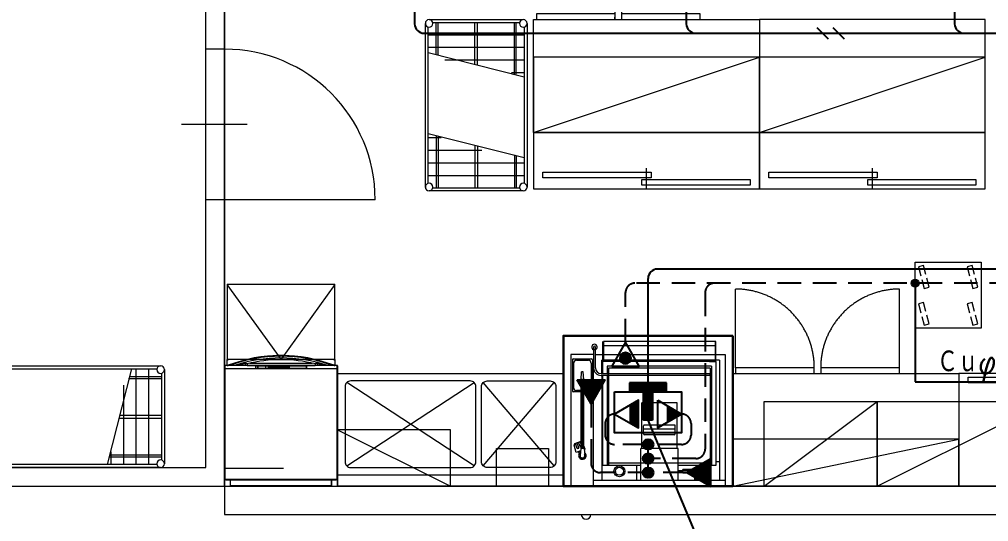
# Model space of a CAD drawing. Header units: millimetres. Extents: x 0 to 21000, y -2252 to 14850.
# Drawn here: x 3064 to 8213, y 8785 to 11455 of the extents above; entities that cross this region are included whole.
import ezdxf

# ---------------------------------------------------------------- set-up
doc = ezdxf.new("R2010")
doc.units = ezdxf.units.MM
doc.header["$LTSCALE"] = 250
for name, pattern in [('CENTER2', [28.575, 19.05, -3.175, 3.175, -3.175]), ('CENTERX2', [101.6, 63.5, -12.7, 12.7, -12.7]), ('DASHED', [0.75, 0.5, -0.25]), ('DASHED1', [2.5, 1.25, -1.25]), ('DASHED2', [9.525, 6.35, -3.175]), ('DASHEDX2', [38.1, 25.4, -12.7])]:
    doc.linetypes.add(name, pattern=pattern)
doc.layers.add('91引出線､表', color=7, linetype='Continuous')
doc.layers.add('92設備記述', color=3, linetype='Continuous')
for name, color, linetype, lineweight in [('food', 5, 'Continuous', 30), ('heimen', 8, 'Continuous', 0), ('secom', 2, 'Continuous', 25)]:
    doc.layers.add(name, color=color, linetype=linetype, lineweight=lineweight)
doc.styles.add('SIMPLEX', font='simplex', dxfattribs={"width": 0.8, "bigfont": 'bigfont'})

# ---------------------------------------------------------------- blocks, each defined once
blk = doc.blocks.new('A$C46753CCD')
at = {"layer": 'secom', "color": 2, "linetype": 'Continuous', "lineweight": 25}
for p, q in [((196.7, 198.2), (0, 198.2)), ((0, 198.2), (0, 150.8)), ((45.8, 150.8), (0, 196.6)), ((38.7, 150.8), (0, 189.6)), ((31.7, 150.8), (0, 182.5)), ((24.6, 150.8), (0, 175.4)), ((17.6, 150.8), (0, 168.4)), ((10.5, 150.8), (0, 161.3)), ((52.9, 150.8), (5.5, 198.2)), ((59.9, 150.8), (12.6, 198.2)), ((67, 150.8), (19.6, 198.2)), ((74.1, 150.8), (26.7, 198.2)), ((81.1, 150.8), (33.8, 198.2)), ((88.2, 150.8), (40.8, 198.2)), ((95.2, 150.8), (47.9, 198.2)), ((102.3, 150.8), (54.9, 198.2)), ((109.4, 150.8), (62, 198.2)), ((116.4, 150.8), (69.1, 198.2)), ((123.5, 150.8), (76.1, 198.2)), ((130.6, 150.8), (83.2, 198.2)), ((137.6, 150.8), (90.3, 198.2)), ((144.7, 150.8), (97.3, 198.2)), ((151.7, 150.8), (104.4, 198.2)), ((158.8, 150.8), (111.4, 198.2)), ((165.9, 150.8), (118.5, 198.2)), ((172.9, 150.8), (125.6, 198.2)), ((180, 150.8), (132.6, 198.2)), ((187.1, 150.8), (139.7, 198.2)), ((194.1, 150.8), (146.8, 198.2)), ((196.7, 155.3), (153.8, 198.2)), ((196.7, 162.4), (160.9, 198.2)), ((196.7, 169.5), (167.9, 198.2)), ((196.7, 176.5), (175, 198.2)), ((196.7, 183.6), (182.1, 198.2)), ((196.7, 190.6), (189.1, 198.2)), ((196.7, 150.8), (196.7, 198.2)), ((3.4, 150.8), (0, 154.2)), ((0, 150.8), (196.7, 150.8)), ((74.6, 0), (74.6, 150.8)), ((74.6, 150.8), (122.1, 150.8)), ((122.1, 102.8), (74.6, 150.3)), ((122.1, 95.7), (74.6, 143.2)), ((122.1, 88.7), (74.6, 136.2)), ((122.1, 81.6), (74.6, 129.1)), ((122.1, 74.5), (74.6, 122)), ((122.1, 67.5), (74.6, 115)), ((122.1, 60.4), (74.6, 107.9)), ((122.1, 109.8), (81.1, 150.8)), ((122.1, 116.9), (88.2, 150.8)), ((122.1, 124), (95.2, 150.8)), ((122.1, 131), (102.3, 150.8)), ((122.1, 138.1), (109.4, 150.8)), ((122.1, 145.2), (116.4, 150.8)), ((122.1, 150.8), (122.1, 0)), ((122.1, 53.3), (74.6, 100.9)), ((122.1, 46.3), (74.6, 93.8)), ((122.1, 39.2), (74.6, 86.7)), ((122.1, 32.2), (74.6, 79.7)), ((122.1, 25.1), (74.6, 72.6)), ((122.1, 18), (74.6, 65.5)), ((122.1, 11), (74.6, 58.5)), ((122.1, 3.9), (74.6, 51.4)), ((118.9, 0), (74.6, 44.4)), ((111.9, 0), (74.6, 37.3)), ((104.8, 0), (74.6, 30.2)), ((97.7, 0), (74.6, 23.2)), ((90.7, 0), (74.6, 16.1)), ((83.6, 0), (74.6, 9)), ((76.6, 0), (74.6, 2)), ((122.1, 0), (74.6, 0))]:
    blk.add_line(p, q, dxfattribs=at)
blk = doc.blocks.new('A$C5B5D0C42')
at = {"layer": 'secom', "color": 2, "linetype": 'Continuous', "lineweight": 25}
for p, q in [((0.5, 33.2), (22.5, 55.2)), ((0.6, 22.3), (33.4, 55.2)), ((3.5, 14.4), (41.4, 52.3)), ((8.2, 8.2), (47.6, 47.6)), ((14.4, 3.5), (52.3, 41.4)), ((22.3, 0.6), (55.2, 33.4)), ((33.2, 0.5), (55.2, 22.5))]:
    blk.add_line(p, q, dxfattribs=at)
blk.add_circle((27.9, 27.9), 27.9, dxfattribs=at)
blk = doc.blocks.new('A$C0803176D')
at = {"layer": 'secom', "color": 2, "linetype": 'Continuous', "lineweight": 25}
for p, q in [((0, 145.4), (92.2, 53.2)), ((0, 138.4), (87.7, 50.6)), ((0, 131.3), (83.2, 48.1)), ((0, 124.2), (78.8, 45.5)), ((0, 117.2), (74.3, 42.9)), ((0, 110.1), (69.8, 40.3)), ((0, 103), (65.3, 37.7)), ((13.1, 139.4), (96.7, 55.8)), ((29.8, 129.8), (101.2, 58.4)), ((46.5, 120.1), (105.6, 61)), ((63.2, 110.5), (110.1, 63.6)), ((0, 96), (60.8, 35.1)), ((0, 88.9), (56.4, 32.5)), ((0, 81.8), (51.9, 29.9)), ((0, 74.8), (47.4, 27.4)), ((0, 67.7), (42.9, 24.8)), ((0, 60.6), (38.4, 22.2)), ((0, 53.6), (34, 19.6)), ((79.9, 100.8), (114.6, 66.2)), ((96.7, 91.2), (119.1, 68.7)), ((113.4, 81.5), (123.6, 71.3)), ((0, 46.5), (29.5, 17)), ((0, 39.4), (25, 14.4)), ((0, 32.4), (20.5, 11.8)), ((0, 25.3), (16, 9.3)), ((0, 18.2), (11.6, 6.7)), ((0, 11.2), (7.1, 4.1)), ((0, 4.1), (2.6, 1.5))]:
    blk.add_line(p, q, dxfattribs=at)
blk.add_lwpolyline([(0, 0), (0, 147), (127.3, 73.5)], close=True, dxfattribs=at)
blk = doc.blocks.new('A$C70BC3227')
at = {"layer": 'secom', "color": 2, "linetype": 'Continuous', "lineweight": 25}
for p, q in [((55.2, 105.3), (14.8, 65)), ((71.9, 115), (19.3, 62.4)), ((74.2, 110.3), (23.7, 59.8)), ((74.2, 103.2), (28.2, 57.2)), ((74.2, 116.3), (74.2, 30.6)), ((5, 76.4), (1.3, 72.7)), ((21.7, 86), (5.8, 70.1)), ((38.4, 95.7), (10.3, 67.5)), ((74.2, 96.2), (32.7, 54.6)), ((74.2, 89.1), (37.2, 52)), ((74.2, 82), (41.7, 49.4)), ((74.2, 75), (46.1, 46.8)), ((74.2, 67.9), (50.6, 44.3)), ((74.2, 60.8), (55.1, 41.7)), ((74.2, 53.8), (59.6, 39.1)), ((74.2, 46.7), (64.1, 36.5)), ((74.2, 39.6), (68.5, 33.9)), ((74.2, 32.6), (73, 31.3))]:
    blk.add_line(p, q, dxfattribs=at)
blk.add_lwpolyline([(127.3, 147), (0, 73.5), (127.3, 0)], close=True, dxfattribs=at)
blk = doc.blocks.new('A$C69731E26')
at = {"layer": 'secom', "color": 2, "linetype": 'Continuous', "lineweight": 25}
for p, q in [((82.4, 121.1), (82.4, 25.9)), ((82.4, 118.6), (127.3, 73.7)), ((82.4, 111.5), (127.3, 66.6)), ((82.4, 104.4), (127.3, 59.5)), ((85.3, 122.7), (127.3, 80.7)), ((89.8, 125.3), (127.3, 87.8)), ((94.3, 127.9), (127.3, 94.9)), ((98.7, 130.5), (127.3, 101.9)), ((103.2, 133.1), (127.3, 109)), ((107.7, 135.7), (127.3, 116.1)), ((112.2, 138.2), (127.3, 123.1)), ((116.7, 140.8), (127.3, 130.2)), ((121.1, 143.4), (127.3, 137.3)), ((125.6, 146), (127.3, 144.3)), ((82.4, 97.4), (127.3, 52.5)), ((82.4, 90.3), (127.3, 45.4)), ((82.4, 83.2), (127.3, 38.4)), ((82.4, 76.2), (127.3, 31.3)), ((82.4, 69.1), (127.3, 24.2)), ((82.4, 62), (127.3, 17.2)), ((82.4, 55), (127.3, 10.1)), ((82.4, 47.9), (127.3, 3)), ((82.4, 40.8), (117.7, 5.5)), ((82.4, 33.8), (101, 15.2)), ((82.4, 26.7), (84.3, 24.8))]:
    blk.add_line(p, q, dxfattribs=at)
blk.add_lwpolyline([(0, 73.5), (127.3, 0), (127.3, 147)], close=True, dxfattribs=at)
blk = doc.blocks.new('A$C4AA03CB0')
at = {"layer": 'secom', "color": 2, "linetype": 'Continuous', "lineweight": 25}
for p, q in [((47, 54.4), (87, 14.5)), ((49.7, 58.9), (91.5, 17.1)), ((52.9, 62.8), (95.3, 20.4)), ((56.8, 66), (98.6, 24.2)), ((61.3, 68.7), (101.2, 28.7)), ((66.5, 70.6), (103.1, 33.9)), ((72.6, 71.5), (104.1, 40.1)), ((80.4, 70.9), (103.5, 47.8)), ((44.2, 43.1), (75.6, 11.6)), ((44.8, 35.3), (67.9, 12.3)), ((45.1, 49.2), (81.8, 12.6))]:
    blk.add_line(p, q, dxfattribs=at)
blk.add_lwpolyline([(146.9, 0), (0, 0), (73.4, 127.2)], close=True, dxfattribs=at)
blk.add_circle((74.1, 41.6), 30, dxfattribs=at)
blk = doc.blocks.new('A$C644A7EFD')
at = {"layer": 'secom', "color": 2, "linetype": 'Continuous', "lineweight": 25}
for p, q in [((0.4, 23.3), (15.8, 38.7)), ((0.4, 15.7), (23.4, 38.7)), ((2.4, 10.1), (29, 36.6)), ((5.7, 5.7), (33.3, 33.3)), ((10.1, 2.4), (36.6, 29)), ((15.7, 0.4), (38.7, 23.4)), ((23.3, 0.4), (38.7, 15.8))]:
    blk.add_line(p, q, dxfattribs=at)
blk.add_circle((19.5, 19.5), 19.5, dxfattribs=at)

msp = doc.modelspace()

# ---------------------------------------------------------------- linework, layer by layer
at = {"layer": '91引出線､表', "linetype": 'Continuous', "lineweight": 25}
for p, q in [((7823.1, 10052.5), (7823.1, 9527.7)), ((7823.1, 9527.7), (9160.6, 9527.7)), ((6800.6, 8379.4), (6404, 9324.2))]:
    msp.add_line(p, q, dxfattribs=at)
at = {"layer": 'food', "color": 5, "linetype": 'Continuous', "lineweight": 30}
msp.add_lwpolyline([(6854, 9773.1), (5954, 9773.1), (5954, 8973.1), (6854, 8973.1)], close=True, dxfattribs=at)
at = {"layer": 'heimen', "color": 8, "lineweight": 0}
for p, q in [((5220.7, 10560.3), (5220.7, 11433.3)), ((5240.7, 11453.3), (5740.7, 11453.3)), ((5260.1, 11438.3), (5721.4, 11438.3)), ((5277.9, 11265.6), (5277.9, 11438.3)), ((5287.9, 11262.6), (5287.9, 11438.3)), ((5483.2, 11216.3), (5483.2, 11438.3)), ((5498.2, 11211.8), (5498.2, 11438.3)), ((5693.6, 11165.5), (5693.6, 11438.3)), ((5703.6, 11162.5), (5703.6, 11438.3)), ((5760.7, 11433.3), (5760.7, 10560.3)), ((5235.7, 10582.7), (5235.7, 11414)), ((5745.7, 11414), (5745.7, 10582.7)), ((5745.7, 11371.3), (5235.7, 11371.3)), ((4054, 10496.2), (4054, 11296.2)), ((4154.1, 11296.2), (4054, 11296.2)), ((4154, 11296.2), (4154, 10496.2)), ((4154.1, 11296.2), (4154.1, 10496.2)), ((5745.7, 11304.3), (5235.7, 11304.3)), ((5235.7, 11278.3), (5745.7, 11149.8)), ((5745.7, 11237.3), (5323.6, 11237.3)), ((5745.7, 11170.3), (5677.7, 11170.3)), ((3925.2, 10897.4), (4273.6, 10897.4)), ((3925.2, 10897.4), (4273.6, 10897.4)), ((5745.7, 10718.3), (5235.7, 10846.9)), ((5235.7, 10826.3), (5303.8, 10826.3)), ((5277.9, 10834.2), (5277.9, 10558.3)), ((5287.9, 10831.1), (5287.9, 10558.3)), ((5483.2, 10784.9), (5483.2, 10558.3)), ((5498.2, 10780.4), (5498.2, 10558.3)), ((5235.7, 10759.3), (5519.9, 10759.3)), ((5693.6, 10734.1), (5693.6, 10558.3)), ((5703.6, 10731.1), (5703.6, 10558.3)), ((5235.7, 10692.3), (5745.7, 10692.3)), ((5235.7, 10625.3), (5745.7, 10625.3)), ((5721.4, 10558.3), (5260.1, 10558.3)), ((5740.7, 10543.3), (5240.7, 10543.3)), ((4954.1, 10496.2), (4054, 10496.2)), ((2471, 9613.1), (3814, 9613.1)), ((2493.4, 9598.1), (3794.7, 9598.1)), ((3659, 9598.1), (3530.5, 9088.1)), ((3685, 9088.1), (3685, 9598.1)), ((3752, 9088.1), (3752, 9598.1)), ((3834, 9593.1), (3834, 9093.1)), ((3643.3, 9545.9), (3819, 9545.9)), ((3646.3, 9555.9), (3819, 9555.9)), ((3819, 9573.7), (3819, 9112.4)), ((3618, 9088.1), (3618, 9510.2)), ((5480.3, 9081.8), (4802.8, 9524.3)), ((4802.8, 9081.8), (5480.3, 9524.3)), ((5527.8, 9081.8), (5905.3, 9524.3)), ((5905.3, 9081.8), (5527.8, 9524.3)), ((3592.5, 9335.6), (3819, 9335.6)), ((3597, 9350.6), (3819, 9350.6)), ((3543.2, 9130.2), (3819, 9130.2)), ((3546.2, 9140.2), (3819, 9140.2)), ((3551, 9088.1), (3551, 9156.1)), ((3814, 9073.1), (2471, 9073.1)), ((3794.7, 9088.1), (2493.4, 9088.1)), ((4154, 8973.1), (11013.9, 8973.1)), ((5486.1, 8973.1), (5370.2, 8973.1)), ((5793.8, 8973.1), (5678, 8973.1)), ((7226.8, 8973), (7111, 8973)), ((7815.3, 8973), (7699.4, 8973)), ((7970, 8973), (7854.2, 8973))]:
    msp.add_line(p, q, dxfattribs=at)
at = {"layer": 'heimen', "color": 8, "linetype": 'CENTERX2', "lineweight": 0}
for p, q in [((5795.5, 10853.1), (6995.5, 11253.1)), ((6995.5, 10853.1), (8195.5, 11253.1)), ((6395.5, 10553.1, -3961), (6395.5, 10663.1, -3961)), ((7595.5, 10553.1, -3961), (7595.5, 10663.1, -3961)), ((7020.8, 8973.1), (7620.8, 9423.1)), ((7620.8, 8973.1), (8520.8, 9423.1)), ((6853.9, 8973.1), (8053.9, 9223.1))]:
    msp.add_line(p, q, dxfattribs=at)
at = {"layer": 'heimen', "color": 8, "linetype": 'CENTER2', "lineweight": 0}
for p, q in [((4454, 9649.1), (4168.5, 10046.1)), ((4739.5, 10046.1), (4454, 9649.1))]:
    msp.add_line(p, q, dxfattribs=at)
at = {"layer": 'heimen', "color": 8, "linetype": 'Continuous', "lineweight": 0}
for p, q in [((7857.6, 10072), (7870.3, 10024.8)), ((8116.9, 10072), (8129.5, 10024.8)), ((7857.6, 9875.8), (7870.3, 9828.7)), ((8116.9, 9875.8), (8129.5, 9828.7)), ((6164, 9635.6), (6164, 9743.1)), ((6167, 9743.1), (6167, 9635.6)), ((6761, 9743.1), (6167, 9743.1)), ((6764, 9743.1), (6761, 9743.1)), ((6761, 9743.1), (6761, 9635.6)), ((6764, 9635.6), (6764, 9743.1)), ((6114, 9712.6), (6114, 9698.4)), ((6114, 9698.4), (6114, 9692.6)), ((6114, 9692.6), (6114, 9602.6)), ((6124, 9692.6), (6124, 9712.6)), ((6124, 9602.6), (6124, 9692.6)), ((6167, 9721.1), (6761, 9721.1)), ((4167.6, 9647.1), (4167.6, 9647.1)), ((4167.6, 9641.3), (4167.6, 9647.1)), ((4167.6, 9641.3), (4167.6, 9647.1)), ((4167.6, 9641.3), (4169.6, 9641.3)), ((4167.6, 9614.8), (4167.6, 9641.3)), ((4167.6, 9614.6), (4167.6, 9641.3)), ((4169.6, 9641.4), (4169.3, 9641.3)), ((4169.6, 9648.9), (4169.6, 9649.1)), ((4169.6, 9649.1), (4282.5, 9649.1)), ((4169.6, 9649.1), (4282.5, 9649.1)), ((4169.6, 9648.9), (4169.6, 9641.4)), ((4169.6, 9648.9), (4281.9, 9648.9)), ((4169.6, 9641.4), (4169.6, 9641.4)), ((4169.6, 9641.3), (4169.6, 9641.4)), ((4625.6, 9649.1), (4738.5, 9649.1)), ((4625.6, 9649.1), (4738.5, 9649.1)), ((4626.2, 9648.9), (4738.5, 9648.9)), ((4738.4, 9641.4), (4738.4, 9641.3)), ((4738.5, 9641.4), (4738.4, 9641.4)), ((4738.4, 9641.3), (4740.4, 9641.3)), ((4738.5, 9649.1), (4738.5, 9648.9)), ((4738.5, 9641.4), (4738.5, 9648.9)), ((4738.8, 9641.3), (4738.5, 9641.4)), ((4740.4, 9647.1), (4740.4, 9647.1)), ((4740.4, 9647.1), (4740.4, 9641.3)), ((4740.4, 9647.1), (4740.4, 9641.3)), ((4740.4, 9641.3), (4740.4, 9614.8)), ((4740.4, 9641.3), (4740.4, 9614.8)), ((5994, 9673.1), (5994, 8973.1)), ((6114, 9673.1), (5994, 9673.1)), ((6001.5, 9644.6), (6001.5, 9479.6)), ((6006.5, 9649.6), (6103.5, 9649.6)), ((6023.5, 9642.6), (6086.5, 9642.6)), ((6108.5, 9644.6), (6108.5, 9479.6)), ((6124, 9673.1), (6164, 9673.1)), ((6164, 9643.1), (6159, 9643.1)), ((6159, 9572.6), (6159, 9643.1)), ((6766, 9635.6), (6162, 9635.6)), ((6162, 9635.6), (6162, 9572.6)), ((6167, 9673.1), (6761, 9673.1)), ((6761, 9643.1), (6167, 9643.1)), ((6197, 9636.1), (6167, 9636.1)), ((6197, 9635.6), (6197, 9636.1)), ((6731, 9635.6), (6731, 9636.1)), ((6731, 9636.1), (6761, 9636.1)), ((6764, 9673.1), (6814, 9673.1)), ((6784, 9643.1), (6764, 9643.1)), ((6766, 9085.6), (6766, 9635.6)), ((6784, 9643.1), (6784, 9003.1)), ((6814, 9673.1), (6814, 8973.1)), ((4154, 9597.1), (4154, 9613.3)), ((4154, 9597.1), (4154, 9613.3)), ((4154.8, 9597.2), (4154, 9597.2)), ((4154, 9010.5), (4154, 9597.2)), ((4154, 9010.5), (4154, 9597.2)), ((4154.8, 9597.1), (4154.8, 9597.6)), ((4155, 9597.6), (4155.6, 9597.6)), ((4155.5, 9614.5), (4155.6, 9614.6)), ((4155.5, 9614.5), (4155.6, 9614.6)), ((4155.5, 9614.5), (4155.5, 9614.5)), ((4155.5, 9614.5), (4155.5, 9614.5)), ((4155.6, 9614.6), (4155.6, 9614.5)), ((4752.5, 9614.6), (4155.6, 9614.6)), ((4155.6, 9614.6), (4155.6, 9614.5)), ((4167.6, 9614.6), (4155.6, 9614.6)), ((4752.4, 9614.5), (4155.6, 9614.5)), ((4155.6, 9614.5), (4155.6, 9598.7)), ((4155.6, 9596.8), (4155.6, 9598.7)), ((4155.6, 9598.7), (4752.4, 9598.7)), ((4155.6, 9596.8), (4155.6, 9010.5)), ((4752.4, 9596.8), (4155.6, 9596.8)), ((4167.6, 9614.8), (4172.5, 9614.8)), ((4167.6, 9614.6), (4167.6, 9614.8)), ((4172.5, 9615.1), (4172.5, 9616.1)), ((4172.5, 9615.1), (4172.5, 9614.6)), ((4262.7, 9625.1), (4262.5, 9625)), ((4262.5, 9625), (4262.5, 9625)), ((4262.5, 9625), (4262.5, 9625)), ((4262.6, 9624.8), (4262.6, 9614.6)), ((4263.4, 9625.2), (4262.7, 9625.1)), ((4264.2, 9625.3), (4263.4, 9625.2)), ((4264.9, 9625.4), (4264.2, 9625.3)), ((4265.6, 9625.4), (4264.9, 9625.4)), ((4266.3, 9625.4), (4265.6, 9625.4)), ((4267.1, 9625.4), (4266.3, 9625.4)), ((4267.8, 9625.4), (4267.1, 9625.4)), ((4268.4, 9625.3), (4267.8, 9625.4)), ((4269.1, 9625.2), (4268.4, 9625.3)), ((4269.7, 9625.2), (4269.1, 9625.2)), ((4270.3, 9625.1), (4269.7, 9625.2)), ((4270.8, 9625), (4270.3, 9625.1)), ((4271.3, 9624.8), (4270.8, 9625)), ((4271.7, 9624.7), (4271.3, 9624.8)), ((4272.1, 9624.6), (4271.7, 9624.7)), ((4272.5, 9624.5), (4272.1, 9624.6)), ((4272.8, 9624.4), (4272.5, 9624.5)), ((4273, 9624.3), (4272.8, 9624.4)), ((4273.2, 9624.2), (4273, 9624.3)), ((4273.4, 9624.2), (4273.2, 9624.2)), ((4273.5, 9624.1), (4273.4, 9624.2)), ((4273.6, 9624), (4273.5, 9624.1)), ((4273.5, 9624.1), (4273.5, 9624.1)), ((4273.6, 9623.9), (4273.6, 9624)), ((4273.6, 9623.9), (4273.6, 9623.9)), ((4273.6, 9623.9), (4273.6, 9614.6)), ((4273.6, 9614.8), (4634.5, 9614.8)), ((4287.9, 9627.5), (4620.2, 9627.5)), ((4318.3, 9612.7), (4318.2, 9612.5)), ((4318.2, 9612.5), (4318.2, 9612.4)), ((4318.2, 9612.4), (4318.2, 9600.5)), ((4318.2, 9600.5), (4318.2, 9600.4)), ((4318.2, 9600.4), (4318.3, 9600.2)), ((4318.5, 9612.8), (4318.3, 9612.7)), ((4318.3, 9600.2), (4318.5, 9600.1)), ((4318.7, 9612.9), (4318.5, 9612.8)), ((4318.5, 9600.1), (4318.7, 9600)), ((4318.9, 9613), (4318.7, 9612.9)), ((4318.7, 9600), (4318.9, 9599.9)), ((4319.3, 9613.1), (4318.9, 9613)), ((4319, 9612.1), (4318.9, 9611.9)), ((4318.9, 9611.9), (4318.9, 9600)), ((4318.9, 9599.9), (4319.3, 9599.8)), ((4319.1, 9612.2), (4319, 9612.1)), ((4319.3, 9612.3), (4319.1, 9612.2)), ((4319.6, 9613.2), (4319.3, 9613.1)), ((4319.5, 9612.4), (4319.3, 9612.3)), ((4319.3, 9599.8), (4319.6, 9599.7)), ((4319.8, 9612.5), (4319.5, 9612.4)), ((4320.1, 9613.3), (4319.6, 9613.2)), ((4319.6, 9599.7), (4320.1, 9599.6)), ((4319.7, 9611.4), (4319.8, 9611.6)), ((4319.7, 9599.7), (4319.7, 9611.4)), ((4320.2, 9612.6), (4319.8, 9612.5)), ((4319.8, 9612.1), (4319.9, 9612.2)), ((4319.8, 9612), (4319.8, 9612.1)), ((4319.8, 9600), (4319.8, 9612)), ((4319.8, 9611.6), (4319.8, 9611.6)), ((4319.8, 9599.9), (4319.8, 9600)), ((4319.8, 9599.8), (4319.8, 9600)), ((4319.9, 9599.8), (4319.8, 9599.9)), ((4319.8, 9599.7), (4319.8, 9599.8)), ((4319.9, 9599.7), (4319.8, 9599.7)), ((4319.9, 9612.2), (4320.1, 9612.3)), ((4320.1, 9599.7), (4319.9, 9599.8)), ((4320.5, 9613.4), (4320.1, 9613.3)), ((4320.1, 9612.3), (4320.3, 9612.4)), ((4320.3, 9599.6), (4320.1, 9599.7)), ((4320.1, 9599.6), (4320.5, 9599.5)), ((4320.6, 9612.7), (4320.2, 9612.6)), ((4320.3, 9612.4), (4320.6, 9612.5)), ((4320.5, 9599.6), (4320.3, 9599.6)), ((4321, 9613.4), (4320.5, 9613.4)), ((4320.5, 9599.5), (4321, 9599.5)), ((4321.1, 9612.8), (4320.6, 9612.7)), ((4320.6, 9612.5), (4321, 9612.6)), ((4321.6, 9613.5), (4321, 9613.4)), ((4321, 9612.6), (4321.4, 9612.6)), ((4321, 9599.5), (4321.6, 9599.4)), ((4321.6, 9612.8), (4321.1, 9612.8)), ((4321.4, 9612.6), (4321.8, 9612.7)), ((4322.1, 9613.5), (4321.6, 9613.5)), ((4322.1, 9612.9), (4321.6, 9612.8)), ((4321.6, 9599.4), (4322.1, 9599.4)), ((4321.8, 9612.7), (4322.3, 9612.7)), ((4322.7, 9613.5), (4322.1, 9613.5)), ((4322.7, 9612.9), (4322.1, 9612.9)), ((4322.1, 9599.4), (4322.7, 9599.4)), ((4322.3, 9612.7), (4322.8, 9612.7)), ((4323.2, 9613.6), (4322.7, 9613.5)), ((4323.2, 9612.9), (4322.7, 9612.9)), ((4322.7, 9599.4), (4323.2, 9599.4)), ((4322.8, 9612.7), (4323.3, 9612.7)), ((4323.2, 9612.9), (4323.2, 9613.6)), ((4584.9, 9613.6), (4323.2, 9613.6)), ((4323.2, 9612.9), (4323.2, 9612.7)), ((4584.9, 9612.9), (4323.2, 9612.9)), ((4323.2, 9599.4), (4323.2, 9599.4)), ((4323.2, 9599.4), (4584.9, 9599.4)), ((4584.9, 9599.4), (4323.2, 9599.4)), ((4323.3, 9612.7), (4584.8, 9612.7)), ((4329.2, 9610.6), (4329.1, 9610.5)), ((4329.1, 9610.5), (4329.1, 9601.5)), ((4329.2, 9610.6), (4329.2, 9610.6)), ((4329.9, 9610.8), (4329.9, 9601.8)), ((4331.3, 9611.2), (4331.3, 9611.1)), ((4371.4, 9611.2), (4331.3, 9611.2)), ((4371.4, 9611.1), (4331.3, 9611.1)), ((4331.3, 9601), (4331.3, 9601.4)), ((4331.3, 9601.4), (4371.4, 9601.4)), ((4331.3, 9601), (4371.4, 9601)), ((4371.4, 9611.1), (4371.4, 9611.2)), ((4371.4, 9601.4), (4371.4, 9601)), ((4372.9, 9601.8), (4372.9, 9610.8)), ((4373.6, 9610.5), (4373.6, 9610.6)), ((4373.6, 9610.6), (4373.6, 9610.6)), ((4373.6, 9601.5), (4373.6, 9610.5)), ((4388.2, 9601.4), (4388.2, 9610.6)), ((4388.4, 9610.5), (4388.6, 9609.8)), ((4388.4, 9610.5), (4388.4, 9601.2)), ((4388.6, 9601.2), (4388.6, 9609.8)), ((4389.9, 9611), (4389.9, 9610.8)), ((4389.9, 9611), (4495.9, 9611)), ((4495.9, 9610.8), (4389.9, 9610.8)), ((4389.9, 9610.8), (4389.9, 9610.1)), ((4389.9, 9610.1), (4495.9, 9610.1)), ((4389.9, 9601), (4389.9, 9601)), ((4495.9, 9601), (4389.9, 9601)), ((4495.9, 9601), (4389.9, 9601)), ((4495.9, 9611), (4495.9, 9610.8)), ((4495.9, 9610.8), (4495.9, 9610.1)), ((4496, 9601), (4495.9, 9601)), ((4495.9, 9601), (4495.9, 9601)), ((4496.3, 9601), (4496, 9601)), ((4496.5, 9601), (4496.3, 9601)), ((4496.8, 9601.1), (4496.5, 9601)), ((4497, 9601.1), (4496.8, 9601.1)), ((4497.2, 9601.2), (4497, 9601.1)), ((4497.4, 9610.5), (4497.2, 9609.8)), ((4497.2, 9609.8), (4497.2, 9601.2)), ((4497.3, 9601.2), (4497.2, 9601.2)), ((4497.4, 9601.2), (4497.3, 9601.2)), ((4497.4, 9601.2), (4497.4, 9610.5)), ((4497.4, 9601.2), (4497.4, 9601.3)), ((4497.4, 9601.3), (4497.4, 9601.2)), ((4497.6, 9610.6), (4497.6, 9601.4)), ((4584.8, 9612.7), (4585.3, 9612.7)), ((4585.4, 9613.5), (4584.9, 9613.6)), ((4584.9, 9613.6), (4584.9, 9612.9)), ((4585.4, 9612.9), (4584.9, 9612.9)), ((4584.9, 9612.9), (4584.9, 9612.7)), ((4584.9, 9599.4), (4585.4, 9599.4)), ((4584.9, 9599.4), (4584.9, 9599.4)), ((4585.3, 9612.7), (4585.8, 9612.7)), ((4586, 9613.5), (4585.4, 9613.5)), ((4586, 9612.9), (4585.4, 9612.9)), ((4585.4, 9599.4), (4586, 9599.4)), ((4585.8, 9612.7), (4586.2, 9612.7)), ((4586.5, 9613.5), (4586, 9613.5)), ((4586.5, 9612.8), (4586, 9612.9)), ((4586, 9599.4), (4586.5, 9599.4)), ((4586.2, 9612.7), (4586.7, 9612.6)), ((4587.1, 9613.4), (4586.5, 9613.5)), ((4587, 9612.8), (4586.5, 9612.8)), ((4586.5, 9599.4), (4587.1, 9599.5)), ((4586.7, 9612.6), (4587.1, 9612.6)), ((4587.5, 9612.7), (4587, 9612.8)), ((4587.6, 9613.4), (4587.1, 9613.4)), ((4587.1, 9612.6), (4587.4, 9612.5)), ((4587.1, 9599.5), (4587.6, 9599.5)), ((4587.4, 9612.5), (4587.7, 9612.4)), ((4587.9, 9612.6), (4587.5, 9612.7)), ((4588, 9613.3), (4587.6, 9613.4)), ((4587.7, 9599.6), (4587.6, 9599.6)), ((4587.6, 9599.5), (4588, 9599.6)), ((4587.7, 9612.4), (4588, 9612.3)), ((4588, 9599.7), (4587.7, 9599.6)), ((4588.3, 9612.5), (4587.9, 9612.6)), ((4588.4, 9613.2), (4588, 9613.3)), ((4588, 9612.3), (4588.1, 9612.2)), ((4588.1, 9599.8), (4588, 9599.7)), ((4588, 9599.6), (4588.4, 9599.7)), ((4588.1, 9612.2), (4588.3, 9612.1)), ((4588.3, 9599.9), (4588.1, 9599.8)), ((4588.3, 9599.7), (4588.2, 9599.7)), ((4588.6, 9612.4), (4588.3, 9612.5)), ((4588.3, 9612.1), (4588.3, 9612)), ((4588.3, 9612), (4588.3, 9600)), ((4588.3, 9611.6), (4588.3, 9611.6)), ((4588.3, 9611.6), (4588.4, 9611.4)), ((4588.3, 9600), (4588.3, 9599.9)), ((4588.3, 9599.8), (4588.3, 9600)), ((4588.3, 9599.8), (4588.3, 9599.7)), ((4588.8, 9613.1), (4588.4, 9613.2)), ((4588.4, 9611.4), (4588.4, 9599.7)), ((4588.4, 9599.7), (4588.8, 9599.8)), ((4588.8, 9612.3), (4588.6, 9612.4)), ((4589.1, 9613), (4588.8, 9613.1)), ((4589, 9612.2), (4588.8, 9612.3)), ((4588.8, 9599.8), (4589.1, 9599.9)), ((4589.1, 9612.1), (4589, 9612.2)), ((4589.4, 9612.9), (4589.1, 9613)), ((4589.1, 9611.9), (4589.1, 9612.1)), ((4589.1, 9600), (4589.1, 9611.9)), ((4589.1, 9599.9), (4589.4, 9600)), ((4589.6, 9612.8), (4589.4, 9612.9)), ((4589.4, 9600), (4589.6, 9600.1)), ((4589.8, 9612.7), (4589.6, 9612.8)), ((4589.6, 9600.1), (4589.8, 9600.2)), ((4589.9, 9612.5), (4589.8, 9612.7)), ((4589.8, 9600.2), (4589.9, 9600.4)), ((4589.9, 9612.4), (4589.9, 9612.5)), ((4589.9, 9600.5), (4589.9, 9612.4)), ((4589.9, 9600.4), (4589.9, 9600.5)), ((4634.6, 9624.1), (4634.5, 9624)), ((4634.5, 9624), (4634.5, 9623.9)), ((4634.5, 9623.9), (4634.5, 9623.9)), ((4634.5, 9623.9), (4634.5, 9614.6)), ((4634.8, 9624.2), (4634.6, 9624.1)), ((4634.6, 9624.1), (4634.6, 9624.1)), ((4635, 9624.3), (4634.8, 9624.2)), ((4635.2, 9624.4), (4635, 9624.3)), ((4635.5, 9624.5), (4635.2, 9624.4)), ((4635.8, 9624.6), (4635.5, 9624.5)), ((4636.2, 9624.7), (4635.8, 9624.6)), ((4636.6, 9624.8), (4636.2, 9624.7)), ((4637.1, 9624.9), (4636.6, 9624.8)), ((4637.6, 9625), (4637.1, 9624.9)), ((4638.1, 9625.1), (4637.6, 9625)), ((4638.7, 9625.2), (4638.1, 9625.1)), ((4639.4, 9625.3), (4638.7, 9625.2)), ((4640, 9625.3), (4639.4, 9625.3)), ((4640.7, 9625.4), (4640, 9625.3)), ((4641.4, 9625.4), (4640.7, 9625.4)), ((4642.1, 9625.4), (4641.4, 9625.4)), ((4642.8, 9625.4), (4642.1, 9625.4)), ((4643.5, 9625.3), (4642.8, 9625.4)), ((4644.2, 9625.2), (4643.5, 9625.3)), ((4645, 9625.1), (4644.2, 9625.2)), ((4645.6, 9625), (4645, 9625.1)), ((4645.5, 9624.8), (4645.5, 9614.6)), ((4645.6, 9625), (4645.6, 9625)), ((4645.6, 9625), (4645.6, 9625)), ((4735.5, 9615.1), (4735.5, 9616.1)), ((4735.5, 9614.6), (4735.5, 9615.1)), ((4735.5, 9614.8), (4740.4, 9614.8)), ((4740.4, 9614.8), (4740.4, 9614.6)), ((4740.4, 9614.8), (4740.4, 9614.6)), ((4752.5, 9614.6), (4740.4, 9614.6)), ((4752.4, 9614.5), (4752.5, 9614.6)), ((4752.4, 9614.5), (4752.5, 9614.6)), ((4752.4, 9598.7), (4752.4, 9614.5)), ((4752.4, 9598.7), (4752.4, 9596.8)), ((4752.4, 9597.6), (4753.1, 9597.6)), ((4752.4, 9010.5), (4752.4, 9596.8)), ((4752.5, 9614.6), (4752.6, 9614.5)), ((4752.5, 9614.6), (4752.6, 9614.5)), ((4752.6, 9614.5), (4752.6, 9614.5)), ((4752.6, 9614.5), (4752.6, 9614.5)), ((4753.2, 9597.2), (4754, 9597.2)), ((4753.2, 9597.2), (4753.2, 9597.1)), ((4754, 9613.3), (4754, 9597.2)), ((4754, 9613.3), (4754, 9597.2)), ((4754, 9597.2), (4754, 9010.5)), ((4754, 9597.2), (4754, 9010.5)), ((6008.5, 9627.6), (6008.5, 9496.6)), ((6048, 9540.3), (6050.3, 9581.9)), ((6059.8, 9581.9), (6050.3, 9581.9)), ((6062, 9540.3), (6059.8, 9581.9)), ((6101.5, 9627.6), (6101.5, 9496.6)), ((6114, 8973.1), (6114, 9602.6)), ((6741, 9610.6), (6187, 9610.6)), ((6187, 9610.6), (6187, 9572.6)), ((6192.5, 9547.6), (6192.5, 9587.6)), ((6192.5, 9587.6), (6194, 9587.6)), ((6734, 9600.6), (6194, 9600.6)), ((6194, 9600.6), (6194, 9572.6)), ((6734, 9600.6), (6734, 9085.6)), ((6735.5, 9587.6), (6734, 9587.6)), ((6735.5, 9547.6), (6735.5, 9587.6)), ((6741, 9610.6), (6741, 9085.6)), ((6048, 9174.1), (6048, 9540.3)), ((6062, 9540.3), (6048, 9540.3)), ((6062, 9534.3), (6048, 9534.3)), ((6062, 9528.3), (6048, 9528.3)), ((6062, 9174.1), (6062, 9540.3)), ((6154, 9572.6), (6192.5, 9572.6)), ((6192.5, 9562.6), (6154, 9562.6)), ((6159, 9562.6), (6159, 9003.1)), ((6162, 9562.6), (6162, 9085.6)), ((6187, 9562.6), (6187, 9085.6)), ((6192.5, 9547.6), (6194, 9547.6)), ((6194, 9562.6), (6194, 9572.6)), ((6194, 9572.6), (6201.1, 9572.6)), ((6194, 9562.6), (6194, 9085.6)), ((6201.1, 9562.6), (6194, 9562.6)), ((6198.5, 9572.6), (6734, 9572.6)), ((6734, 9562.6), (6198.5, 9562.6)), ((6734, 9562.6), (6734, 9572.6)), ((6735.5, 9547.6), (6734, 9547.6)), ((6048, 9474.6), (6006.5, 9474.6)), ((6048, 9481.6), (6023.5, 9481.6)), ((6062, 9522.3), (6048, 9522.3)), ((6062, 9516.3), (6048, 9516.3)), ((6062, 9510.3), (6048, 9510.3)), ((6062, 9504.3), (6048, 9504.3)), ((6062, 9498.3), (6048, 9498.3)), ((6062, 9492.3), (6048, 9492.3)), ((6062, 9486.3), (6048, 9486.3)), ((6062, 9480.3), (6048, 9480.3)), ((6062, 9474.3), (6048, 9474.3)), ((6086.5, 9481.6), (6062, 9481.6)), ((6103.5, 9474.6), (6062, 9474.6)), ((6062, 9468.3), (6048, 9468.3)), ((6062, 9462.3), (6048, 9462.3)), ((6062, 9456.3), (6048, 9456.3)), ((6062, 9450.3), (6048, 9450.3)), ((6062, 9444.3), (6048, 9444.3)), ((6062, 9438.3), (6048, 9438.3)), ((6062, 9432.3), (6048, 9432.3)), ((6062, 9426.3), (6048, 9426.3)), ((6062, 9420.3), (6048, 9420.3)), ((6062, 9414.3), (6048, 9414.3)), ((6062, 9408.3), (6048, 9408.3)), ((6062, 9402.3), (6048, 9402.3)), ((6062, 9396.3), (6048, 9396.3)), ((6062, 9390.3), (6048, 9390.3)), ((6062, 9384.3), (6048, 9384.3)), ((6062, 9378.3), (6048, 9378.3)), ((6062, 9372.3), (6048, 9372.3)), ((6558, 9417.2), (6370, 9417.2)), ((6370, 9173.5), (6370, 9417.2)), ((6558, 9173.5), (6558, 9417.2)), ((6062, 9366.3), (6048, 9366.3)), ((6062, 9360.3), (6048, 9360.3)), ((6062, 9354.3), (6048, 9354.3)), ((6062, 9348.3), (6048, 9348.3)), ((6062, 9342.3), (6048, 9342.3)), ((6062, 9336.3), (6048, 9336.3)), ((6062, 9330.3), (6048, 9330.3)), ((6062, 9324.3), (6048, 9324.3)), ((6062, 9318.3), (6048, 9318.3)), ((6062, 9312.3), (6048, 9312.3)), ((6062, 9306.3), (6048, 9306.3)), ((6062, 9300.3), (6048, 9300.3)), ((6062, 9294.3), (6048, 9294.3)), ((6062, 9288.3), (6048, 9288.3)), ((6062, 9282.3), (6048, 9282.3)), ((6062, 9276.3), (6048, 9276.3)), ((6062, 9270.3), (6048, 9270.3)), ((6380.3, 9251.4), (6380.3, 9295)), ((6547.8, 9276), (6380.3, 9276)), ((6544.8, 9298), (6383.3, 9298)), ((6547.8, 9251.4), (6547.8, 9295)), ((6062, 9264.3), (6048, 9264.3)), ((6062, 9258.3), (6048, 9258.3)), ((6062, 9252.3), (6048, 9252.3)), ((6062, 9246.3), (6048, 9246.3)), ((6062, 9240.3), (6048, 9240.3)), ((6062, 9234.3), (6048, 9234.3)), ((6062, 9228.3), (6048, 9228.3)), ((6062, 9222.3), (6048, 9222.3)), ((6542.8, 9246.4), (6385.3, 9246.4)), ((6022.2, 9153.3), (6010.6, 9192)), ((6047, 9210.3), (6013.6, 9198.1)), ((6026.5, 9174.3), (6018.7, 9200)), ((6035.2, 9176.9), (6027.3, 9203.1)), ((6033.9, 9174.4), (6028.9, 9173)), ((6045.2, 9180.8), (6034.6, 9205.7)), ((6046, 9173.9), (6042.5, 9136.6)), ((6048, 9197.1), (6043, 9208.8)), ((6064, 9174.1), (6046, 9174.1)), ((6062, 9216.3), (6048, 9216.3)), ((6062, 9210.3), (6048, 9210.3)), ((6062, 9204.3), (6048, 9204.3)), ((6062, 9198.3), (6048, 9198.3)), ((6062, 9192.3), (6048, 9192.3)), ((6062, 9186.3), (6048, 9186.3)), ((6062, 9180.3), (6048, 9180.3)), ((6062, 9174.3), (6048, 9174.3)), ((6069.2, 9170.4), (6062, 9187.2)), ((6064, 9173.9), (6067.5, 9136.6)), ((6069.2, 9170.4), (6064.5, 9168.7)), ((6365, 9003.1), (6365, 9173.5)), ((6563, 9173.5), (6365, 9173.5)), ((6563, 9003.1), (6563, 9173.5)), ((6044.9, 9161.6), (6022.2, 9153.3)), ((6035.1, 9154.9), (6044.6, 9158.3)), ((6035.1, 9154.9), (6037.8, 9147.3)), ((6037.8, 9147.3), (6043.8, 9149.5)), ((6039.2, 9147.9), (6041.2, 9142.4)), ((6041.1, 9160.2), (6042.1, 9157.4)), ((6162, 9103.1), (6159, 9103.1)), ((6162, 9085.6), (6365, 9085.6)), ((6344, 9003.1), (6344, 9085.6)), ((6563, 9085.6), (6683.1, 9085.6)), ((6667, 9085.6), (6766, 9085.6)), ((6784, 9103.1), (6766, 9103.1)), ((6563, 9057.1), (6588, 9057.1)), ((6563, 9047.1), (6588, 9047.1)), ((6588, 9042.2), (6588, 9061.9)), ((6638, 9061.9), (6588, 9061.9)), ((6638, 9057), (6588, 9057)), ((6638, 9047.2), (6588, 9047.2)), ((6638, 9042.2), (6588, 9042.2)), ((6638, 9042.6), (6638, 9062)), ((6638, 9042.2), (6638, 9061.9)), ((6642, 9056.9), (6638, 9056.7)), ((6641, 9055.9), (6638, 9055.7)), ((6641, 9048.3), (6638, 9048.4)), ((6642, 9047.2), (6638, 9047.4)), ((6641, 9056.9), (6641, 9047.3)), ((6642, 9047.1), (6642, 9057.1)), ((6642, 9057.1), (6659, 9057.1)), ((6642, 9047.1), (6649, 9047.1)), ((6644.8, 9036.1), (6663.3, 9036.1)), ((6644.8, 9021.1), (6644.8, 9036.1)), ((6663.3, 9021.1), (6644.8, 9021.1)), ((6649, 9036.1), (6649, 9047.1)), ((6650, 9021.1), (6650, 9003.1)), ((6650.6, 9036.1), (6650.6, 9021.1)), ((6657.5, 9036.1), (6657.5, 9021.1)), ((6658, 9021.1), (6658, 9003.1)), ((6659, 9057.1), (6659, 9036.1)), ((6663.3, 9021.1), (6663.3, 9036.1)), ((4154, 9010.5), (4155.6, 9010.5)), ((4155.3, 9009.9), (4155, 9010)), ((4155.7, 9009.8), (4155.3, 9009.9)), ((4155.6, 9010.5), (4752.4, 9010.5)), ((4155.6, 9009.7), (4155.7, 9009.7)), ((4155.6, 9009.7), (4155.6, 9008.9)), ((4155.6, 9008.9), (4155.8, 9008.9)), ((4155.6, 9008.9), (4155.8, 9008.9)), ((4752.3, 9008.9), (4155.8, 9008.9)), ((4156.5, 9008.9), (4155.8, 9008.9)), ((4156.5, 9008.5), (4156.5, 9008.9)), ((4156.5, 9008.5), (4156.5, 9008.9)), ((4158.5, 9008.3), (4156.5, 9008.5)), ((4158.5, 9008.3), (4156.5, 9008.5)), ((4158.5, 9008.9), (4158.5, 9008.3)), ((4161.4, 9008.1), (4158.5, 9008.3)), ((4161.4, 9008.1), (4158.5, 9008.3)), ((4161.5, 9008.9), (4161.4, 9008.1)), ((4161.6, 9008.9), (4161.6, 9008.1)), ((4161.6, 9008.1), (4185.6, 9008.1)), ((4161.6, 9008.1), (4183.9, 9008.1)), ((4185, 8975), (4185, 9006.9)), ((4185, 9006.9), (4185.8, 9006.9)), ((4185, 8975), (4185, 9006.9)), ((4185, 8975), (4185.8, 8975)), ((4185.6, 9008.9), (4185.6, 9008.1)), ((4185.8, 9008.9), (4185.8, 9008.1)), ((4185.8, 9008.1), (4185.8, 9006.9)), ((4185.8, 9008.1), (4722.2, 9008.1)), ((4185.8, 8975), (4185.8, 9006.9)), ((4185.8, 8975), (4185.8, 9006.9)), ((4185.8, 9006.9), (4722.2, 9006.9)), ((4185.8, 8975), (4185.9, 8974.6)), ((4722.2, 8975), (4185.8, 8975)), ((4185.9, 8974.6), (4186.1, 8974.3)), ((4721.1, 8973.1), (4187, 8973.1)), ((4721.1, 8973.1), (4187, 8973.1)), ((4722, 8974.3), (4722.2, 8974.6)), ((4722.2, 9008.9), (4722.2, 9008.1)), ((4722.2, 9006.9), (4722.2, 9008.1)), ((4722.2, 8975), (4722.2, 9006.9)), ((4723, 9006.9), (4722.2, 9006.9)), ((4722.2, 8975), (4722.2, 9006.9)), ((4722.2, 8974.6), (4722.2, 8975)), ((4723, 8975), (4722.2, 8975)), ((4722.4, 9008.1), (4722.4, 9008.9)), ((4722.4, 9008.1), (4746.5, 9008.1)), ((4723, 8975), (4723, 9006.9)), ((4723, 8975), (4723, 9006.9)), ((4724.2, 9008.1), (4746.5, 9008.1)), ((4746.5, 9008.9), (4746.5, 9008.1)), ((4746.6, 9008.9), (4746.7, 9008.1)), ((4749.6, 9008.3), (4746.7, 9008.1)), ((4749.6, 9008.3), (4746.7, 9008.1)), ((4749.6, 9008.3), (4749.6, 9008.9)), ((4751.6, 9008.5), (4749.6, 9008.3)), ((4751.6, 9008.5), (4749.6, 9008.3)), ((4751.6, 9008.9), (4751.6, 9008.5)), ((4751.6, 9008.9), (4751.6, 9008.5)), ((4752.3, 9008.9), (4751.6, 9008.9)), ((4752.3, 9008.9), (4752.4, 9008.9)), ((4752.3, 9008.9), (4752.4, 9008.9)), ((4752.4, 9010.5), (4754, 9010.5)), ((4752.5, 9009.8), (4752.4, 9009.8)), ((4752.4, 9009.7), (4752.4, 9009.7)), ((4752.4, 9009.7), (4752.4, 9008.9)), ((4753.1, 9010), (4752.5, 9009.8)), ((6114, 8973.1), (5994, 8973.1)), ((6814, 9003.1), (6114, 9003.1)), ((6114, 8973.1), (6814, 8973.1))]:
    msp.add_line(p, q, dxfattribs=at)
at = {"layer": 'heimen', "color": 8, "linetype": 'DASHED1', "lineweight": 0}
msp.add_line((4154, 9070.1), (4754, 9070.1), dxfattribs=at)
at = {"layer": 'heimen', "color": 8, "linetype": 'DASHED2', "lineweight": 0}
msp.add_line((6741, 9095.6), (6194, 9095.6), dxfattribs=at)
at = {"layer": 'heimen', "color": 8, "lineweight": 0}
for points in [[(4154, 11773.1), (4154, 8823.1), (11063.9, 8823.1), (11063.9, 13023.1), (3754, 13023.1), (3754, 11773.1)], [(2354, 8973.1), (4154, 8973.1), (4154, 11773.1), (2354, 11773.1)], [(2454, 9073.1), (4054, 9073.1), (4054, 11673.1), (2454, 11673.1)], [(4754, 9573.1), (5954, 9573.1), (5954, 8973.1), (4754, 8973.1)]]:
    msp.add_lwpolyline(points, close=True, dxfattribs=at)
at = {"layer": 'heimen', "color": 8, "lineweight": 0, "elevation": -800}
for points in [[(6228.5, 11453.1), (6228.5, 11483.1), (5810.5, 11483.1), (5810.5, 11453.1)], [(6680.5, 11453.1), (6680.5, 11483.1), (6262.5, 11483.1), (6262.5, 11453.1)], [(7286.9, 9573.1), (7286.9, 9603.1), (6868.9, 9603.1), (6868.9, 9573.1)], [(7738.9, 9573.1), (7738.9, 9603.1), (7320.9, 9603.1), (7320.9, 9573.1)]]:
    msp.add_lwpolyline(points, dxfattribs=at)
at = {"layer": 'heimen', "color": 8, "linetype": 'Continuous', "lineweight": 0}
for points in [[(6995.5, 10853.1), (8195.5, 10853.1), (8195.5, 11453.1), (6995.5, 11453.1)], [(4739.5, 9649.1), (4739.5, 10046.1), (4168.5, 10046.1), (4168.5, 9649.1)], [(5599.3, 8973.1), (5599.3, 9173.1), (5874.3, 9173.1), (5874.3, 8973.1)]]:
    msp.add_lwpolyline(points, close=True, dxfattribs=at)
at = {"layer": 'heimen', "color": 8, "linetype": 'CENTERX2', "lineweight": 0}
for points in [[(5795.5, 10853.1), (6995.5, 10853.1), (6995.5, 11253.1), (5795.5, 11253.1)], [(6995.5, 10853.1), (8195.5, 10853.1), (8195.5, 11253.1), (6995.5, 11253.1)], [(5954, 8973.1), (6854, 8973.1), (6854, 9773.1), (5954, 9773.1)], [(7620.8, 8973.1), (7020.8, 8973.1), (7020.8, 9423.1), (7620.8, 9423.1)], [(8520.8, 8973.1), (7620.8, 8973.1), (7620.8, 9423.1), (8520.8, 9423.1)], [(4754, 8973.1), (5354, 8973.1), (5354, 9273.1), (4754, 9273.1)], [(6853.9, 8973.1), (8053.9, 8973.1), (8053.9, 9223.1), (6853.9, 9223.1)]]:
    msp.add_lwpolyline(points, close=True, dxfattribs=at)
at = {"layer": 'heimen', "color": 8, "lineweight": 0, "elevation": -4000}
for points in [[(5795.5, 10553.1), (6995.5, 10553.1), (6995.5, 10853.1), (5795.5, 10853.1)], [(6995.5, 10553.1), (8195.5, 10553.1), (8195.5, 10853.1), (6995.5, 10853.1)], [(9253.9, 9573.1), (8053.9, 9573.1), (8053.9, 8973.1), (9253.9, 8973.1)]]:
    msp.add_lwpolyline(points, close=True, dxfattribs=at)
at = {"layer": 'heimen', "color": 8, "linetype": 'DASHEDX2', "lineweight": 0, "elevation": -3961}
for points in [[(5845.5, 10643.1), (6420.5, 10643.1), (6420.5, 10613.1), (5845.5, 10613.1)], [(7045.5, 10643.1), (7620.5, 10643.1), (7620.5, 10613.1), (7045.5, 10613.1)], [(6370.5, 10603.1), (6945.5, 10603.1), (6945.5, 10573.1), (6370.5, 10573.1)], [(7570.5, 10603.1), (8145.5, 10603.1), (8145.5, 10573.1), (7570.5, 10573.1)], [(8678.9, 9523.1), (8103.9, 9523.1), (8103.9, 9553.1), (8678.9, 9553.1)]]:
    msp.add_lwpolyline(points, close=True, dxfattribs=at)
at = {"layer": 'heimen', "color": 8, "linetype": 'Continuous', "lineweight": 0, "flags": 128}
msp.add_lwpolyline([(8173.1, 9813.3), (7823.1, 9813.3), (7823.1, 10163.3), (8173.1, 10163.3), (8173.1, 9813.3)], close=True, dxfattribs=at)
for points in [[(7878.9, 10098.7), (7866.3, 10145.8), (7839.7, 10138.7), (7852.4, 10091.6)], [(8138.2, 10098.7), (8125.5, 10145.8), (8099, 10138.7), (8111.6, 10091.6)], [(7870.3, 10024.8), (7896.8, 10032), (7884.2, 10079.1)], [(8129.5, 10024.8), (8156, 10032), (8143.4, 10079.1)], [(7878.9, 9902.6), (7866.3, 9949.7), (7839.7, 9942.6), (7852.4, 9895.5)], [(8138.2, 9902.6), (8125.5, 9949.7), (8099, 9942.6), (8111.6, 9895.5)], [(7870.3, 9828.7), (7896.8, 9835.8), (7884.2, 9883)], [(8129.5, 9828.7), (8156, 9835.8), (8143.4, 9883)]]:
    msp.add_lwpolyline(points, dxfattribs=at)
at = {"layer": 'heimen', "color": 8, "linetype": 'CENTERX2', "lineweight": 0, "elevation": -800}
for points in [[(6868.9, 9603.1), (6868.9, 10021.1)], [(7738.9, 9603.1), (7738.9, 10021.1)]]:
    msp.add_lwpolyline(points, dxfattribs=at)
at = {"layer": 'heimen', "color": 8, "lineweight": 0}
for points in [[(4824, 9073.1), (5459, 9073.1, 0.414214), (5489, 9103.1), (5489, 9503.1, 0.414214), (5459, 9533.1), (4824, 9533.1, 0.414214), (4794, 9503.1), (4794, 9103.1, 0.414214)], [(5884, 9073.1), (5549, 9073.1, -0.414214), (5519, 9103.1), (5519, 9503.1, -0.414214), (5549, 9533.1), (5884, 9533.1, -0.414214), (5914, 9503.1), (5914, 9103.1, -0.414214)]]:
    msp.add_lwpolyline(points, format="xyb", close=True, dxfattribs=at)
at = {"layer": 'heimen', "color": 8, "linetype": 'CENTERX2', "lineweight": 0}
msp.add_lwpolyline([(4754, 9273.1), (5354, 8973.1)], dxfattribs=at)
at = {"layer": 'heimen', "color": 8, "lineweight": 0}
msp.add_lwpolyline([(4754, 9033.1), (5954, 9033.1)], dxfattribs=at)
at = {"layer": 'heimen', "color": 8, "linetype": 'Continuous', "lineweight": 0}
for radius in [29, 21]:
    msp.add_circle((6251.5, 9053.1), radius, dxfattribs=at)
at = {"layer": 'heimen', "color": 8, "linetype": 'CENTERX2', "lineweight": 0}
for centre, start, end in [((5810.5, 11483.1, -800), 355.8843, 90), ((6680.5, 11483.1, -800), 90, 184.1157), ((6868.9, 9603.1, -800), 355.8843, 90), ((7738.9, 9603.1, -800), 90, 184.1157)]:
    msp.add_arc(centre, 418, start, end, dxfattribs=at)
at = {"layer": 'heimen', "color": 8, "lineweight": 0}
for centre, radius, start, end in [((5240.7, 11433.3, 10), 20, 180, 90), ((5240.7, 11433.3, 10), 20, 90, 180), ((5740.7, 11433.3, 10), 20, 90, 0), ((5740.7, 11433.3, 10), 20, 0, 90), ((4154.1, 10496.2), 800, 0, 90), ((5240.7, 10563.3, 10), 20, 270, 180), ((5240.7, 10563.3, 10), 20, 180, 270), ((5740.7, 10563.3, 10), 20, 0, 270), ((5740.7, 10563.3, 10), 20, 270, 0), ((3814, 9593.1, 10), 20, 90, 0), ((3814, 9593.1, 10), 20, 0, 90), ((3814, 9093.1, 10), 20, 0, 270), ((3814, 9093.1, 10), 20, 270, 0), ((6074.2, 8823.1), 25, 180, 0)]:
    msp.add_arc(centre, radius, start, end, dxfattribs=at)
at = {"layer": 'heimen', "color": 8, "linetype": 'Continuous', "lineweight": 0}
for centre, radius, start, end in [((6119, 9712.6), 15, 289.4712, 250.5288), ((6119, 9712.6), 5, 0, 180), ((6119, 9692.6), 5, 0, 180), ((4169.6, 9647.1), 1.95, 90, 180), ((4169.6, 9647.1), 1.95, 90, 180), ((4169.5, 9647), 1.9, 88.4953, 177.9895), ((4454, 8875.6), 792.2, 69.1868, 110.8132), ((4454, 8875.6), 791.3, 69.1604, 110.8396), ((4454, 8875.6), 788.8, 69.5247, 110.4753), ((4454, 8875.6), 779.6, 71.4217, 108.5783), ((4454, 8875.6), 779.4, 71.4552, 108.5448), ((4454, 8875.6), 770, 76.4371, 103.5637), ((4454, 8875.6), 792.2, 77.4965, 102.5035), ((4738.5, 9647.1), 1.95, 0, 90), ((4738.5, 9647.1), 1.95, 0, 90), ((4738.5, 9647), 1.9, 2.0105, 91.5047), ((6006.5, 9644.6), 5, 90, 180), ((6023.5, 9627.6), 15, 90, 180), ((6086.5, 9627.6), 15, 0, 90), ((6103.5, 9644.6), 5, 0, 90), ((4155.4, 9613.2), 1.32, 77.7952, 176.2285), ((4155.4, 9613.2), 1.32, 77.7952, 176.2285), ((4155.7, 9601), 4.17, 245.9595, 268.6343), ((4155.6, 9597.1), 1.59, 90.1355, 178.1015), ((4155.8, 9598.2), 1.35, 226.7716, 264.6936), ((4155.7, 9597.1), 0.805, 91.0912, 177.2335), ((4498.6, 8485), 1164.2, 101.6989, 104.0104), ((4487.8, 8534.9), 1112.9, 101.6751, 104.038), ((4261.7, 9624.7), 0.846, 7.331, 24.6528), ((4266.7, 9607.2), 18, 67.3469, 103.2347), ((4318.2, 9611.6), 0.851, 25.3189, 90.3451), ((4318.2, 9599.6), 0.851, 25.3189, 90.3451), ((4319.7, 9612.3), 0.851, 205.3189, 270.3451), ((4322.5, 9609.2), 9.81, 248.6727, 274.462), ((4329.9, 9609.8), 1.01, 89.8719, 134.6484), ((4329.9, 9600.8), 1.01, 89.8719, 134.6484), ((4330.8, 9603.9), 2.95, 234.8865, 279.7581), ((4331, 9608.1), 3.13, 83.566, 124.8057), ((4331, 9609.2), 1.93, 79.4955, 125.8599), ((4331, 9603.4), 1.93, 234.1401, 280.5045), ((4371.8, 9609.2), 1.93, 54.1401, 100.5045), ((4371.7, 9607.8), 3.38, 57.2514, 95.0371), ((4371.8, 9603.4), 1.93, 259.4955, 305.8599), ((4372, 9603.7), 2.77, 258.7009, 306.6546), ((4372.9, 9609.8), 1.01, 45.3516, 90.1281), ((4372.9, 9600.8), 1.01, 45.3516, 90.1281), ((4389.5, 9608.8), 2.22, 79.4955, 125.8599), ((4388.2, 9610.4), 0.199, 15.9502, 90.4818), ((4388.2, 9601.2), 0.199, 15.9502, 90.4818), ((4389.5, 9603.2), 2.22, 234.1401, 280.5045), ((4389.5, 9608.9), 1.97, 79.4955, 125.8599), ((4389.6, 9604.1), 3.09, 246.6852, 275.5605), ((4389.6, 9608.4), 1.74, 79.4955, 125.8599), ((4496.3, 9608.8), 2.22, 54.1401, 100.5045), ((4496.3, 9608.9), 1.97, 54.1401, 100.5045), ((4496.2, 9608.4), 1.74, 54.1401, 100.5045), ((4496.3, 9603.2), 2.22, 259.4955, 305.8599), ((4497.6, 9610.4), 0.199, 89.5182, 164.0498), ((4497.6, 9601.2), 0.199, 89.5182, 164.0498), ((4585.7, 9609), 9.64, 265.3145, 291.561), ((4588.4, 9612.3), 0.851, 269.6549, 334.6811), ((4589.9, 9611.6), 0.851, 89.6549, 154.6811), ((4589.9, 9599.6), 0.851, 89.6549, 154.6811), ((4641.5, 9606.6), 18.6, 77.3401, 112.0783), ((4646.4, 9624.7), 0.846, 155.3479, 172.6686), ((4412.7, 8500.8), 1147.9, 76.0043, 78.2964), ((4411.4, 8493.1), 1155.9, 75.9797, 78.3076), ((4752.7, 9613.2), 1.33, 3.8818, 102.0945), ((4752.7, 9613.2), 1.33, 3.8818, 102.0945), ((4752.4, 9597.1), 1.59, 1.8985, 89.8645), ((4752.4, 9597.1), 0.805, 2.7665, 88.9088), ((4752.3, 9598.2), 1.35, 275.3064, 313.2284), ((4752.3, 9601), 4.17, 271.3657, 294.0405), ((6154, 9602.6), 40, 180, 270), ((6154, 9602.6), 30, 180, 270), ((6006.5, 9479.6), 5, 180, 270), ((6023.5, 9496.6), 15, 180, 270), ((6086.5, 9496.6), 15, 270, 0), ((6103.5, 9479.6), 5, 270, 0), ((6383.3, 9295), 3, 90, 180), ((6544.8, 9295), 3, 0, 90), ((6385.3, 9251.4), 5, 180, 270), ((6542.8, 9251.4), 5, 270, 0), ((6015.3, 9193.4), 5, 110, 196.8202), ((6028.4, 9174.9), 2, 196.8202, 286.236), ((6033.3, 9176.3), 2, 286.236, 16.8202), ((6047.1, 9181.6), 2, 203.1798, 293.0822), ((6055, 9136.6), 20, 146.7537, 56.867), ((6055, 9136.6), 15, 140.7186, 39.2814), ((6055, 9136.6), 12.5, 169.3007, 10.6993), ((4155.6, 9010.5), 1.6, 180, 270), ((4155.6, 9010.5), 1.6, 180, 270), ((4155.9, 9011.1), 1.24, 209.7625, 258.8527), ((4155.6, 9010.5), 0.8, 180, 270), ((4165.4, 9010.5), 9.77, 180.3345, 189.7678), ((4161.6, 9010), 1.95, 265, 270), ((4161.6, 9010), 1.95, 265, 270), ((4183.9, 9006.9), 1.15, 0, 90), ((4183.9, 9006.9), 1.15, 0, 90), ((4187, 8975), 1.95, 180.0146, 269.9854), ((4187, 8975), 1.95, 180.0146, 269.9854), ((4183.9, 9006.9), 1.95, 0, 36.1388), ((4189.1, 8975.6), 3.31, 190.4955, 230.5331), ((4721.1, 8975), 1.95, 270.0146, 359.9854), ((4719.3, 8975.4), 2.94, 306.8104, 352.161), ((4721.1, 8975), 1.95, 270.0146, 359.9854), ((4724.2, 9006.9), 1.95, 143.8612, 180), ((4724.2, 9006.9), 1.15, 90, 180), ((4724.2, 9006.9), 1.15, 90, 180), ((4746.5, 9010), 1.95, 270, 275), ((4746.5, 9010), 1.95, 270, 275), ((4742.7, 9010.5), 9.77, 350.2322, 359.6655), ((4752.2, 9011.1), 1.27, 281.7884, 329.4576), ((4752.4, 9010.5), 0.8, 270, 0), ((4752.4, 9010.5), 1.6, 270, 0), ((4752.4, 9010.5), 1.6, 270, 0)]:
    msp.add_arc(centre, radius, start, end, dxfattribs=at)
at = {"layer": 'heimen', "color": 8, "lineweight": 0}
for points in [[(6995.5, 10853.1), (5795.5, 10853.1), (5795.5, 11453.1), (6995.5, 11453.1)], [(8053.9, 8973.1), (6853.9, 8973.1), (6853.9, 9573.1), (8053.9, 9573.1)]]:
    msp.add_3dface(points, dxfattribs=at)
at = {"layer": 'secom', "color": 2, "linetype": 'Continuous', "lineweight": 25}
for p, q in [((5163.6, 12539.5), (5163.6, 11430.7)), ((8032.3, 12539.5), (8032.3, 11430.7)), ((6606.9, 12374.9), (6606.9, 11430.7)), ((5213.6, 11380.7), (10104.3, 11380.7)), ((7362.9, 11349.6), (7302.9, 11409.6)), ((7447.9, 11349.6), (7387.9, 11409.6)), ((10104.3, 10127.5), (6454, 10127.5)), ((6404, 9522.4), (6404, 10077.5))]:
    msp.add_line(p, q, dxfattribs=at)
at = {"layer": 'secom', "color": 2, "linetype": 'DASHED', "lineweight": 25}
for p, q in [((10029.3, 10052.5), (6334, 10052.5)), ((6284, 9738.8), (6284, 10002.5)), ((6707.1, 10002.5), (6707.1, 9170.6)), ((6101, 9410.7), (6101, 9095.6)), ((6582.1, 9356.8), (6582.1, 9356.8)), ((6176, 9306.8), (6176, 9245.6)), ((6632.1, 9306.8), (6632.1, 9245.6)), ((6582.1, 9195.6), (6226, 9195.6)), ((6404, 9045.6), (6404, 9195.6)), ((6657.1, 9120.6), (6404, 9120.6)), ((6609.5, 9045.6), (6151, 9045.6))]:
    msp.add_line(p, q, dxfattribs=at)
at = {"layer": 'secom', "color": 5, "linetype": 'Continuous', "lineweight": 25}
msp.add_lwpolyline([(6226, 9475), (6582.1, 9475), (6582.1, 9256.8), (6226, 9256.8)], close=True, dxfattribs=at)
at = {"layer": 'secom', "color": 2, "linetype": 'Continuous', "lineweight": 25}
for centre, start, end in [((5213.6, 11430.7), 180, 270), ((6656.9, 11430.7), 180, 270), ((8082.3, 11430.7), 180, 270), ((6454, 10077.5), 90, 180)]:
    msp.add_arc(centre, 50, start, end, dxfattribs=at)
at = {"layer": 'secom', "color": 2, "linetype": 'DASHED', "lineweight": 25}
for centre, start, end in [((6334, 10002.5), 90, 180), ((6757.1, 10002.5), 90, 180), ((6226, 9306.8), 90, 180), ((6582.1, 9306.8), 0, 90), ((6226, 9245.6), 180, 270), ((6582.1, 9245.6), 270, 0), ((6657.1, 9170.6), 270, 0), ((6151, 9095.6), 180, 270)]:
    msp.add_arc(centre, 50, start, end, dxfattribs=at)

# ---------------------------------------------------------------- block references
at = {"layer": 'secom', "color": 2, "linetype": 'Continuous', "lineweight": 25}
for name, p in [('A$C644A7EFD', (7803.6, 10033)), ('A$C46753CCD', (6305.7, 9324.2)), ('A$C69731E26', (6226, 9283.3)), ('A$C5B5D0C42', (6376.2, 9167.7)), ('A$C5B5D0C42', (6376.2, 9092.7)), ('A$C5B5D0C42', (6376.2, 9017.7))]:
    msp.add_blockref(name, p, dxfattribs=at)
at = {"layer": 'secom', "color": 2, "linetype": 'Continuous', "lineweight": 25, "xscale": -1}
for name, p in [('A$C4AA03CB0', (6357.4, 9611.6)), ('A$C70BC3227', (6582.1, 9283.3)), ('A$C0803176D', (6736.8, 8972.1))]:
    msp.add_blockref(name, p, dxfattribs=at)
at = {"layer": 'secom', "color": 2, "linetype": 'Continuous', "lineweight": 25, "rotation": 270}
msp.add_blockref('A$C0803176D', (6027.5, 9538), dxfattribs=at)

# ---------------------------------------------------------------- texts
at = {"layer": '92設備記述', "linetype": 'Continuous', "lineweight": 13, "style": 'SIMPLEX', "width": 0.8}
for s, p in [('Ｃｕφ１０－８×６', (8074.5, 11489.1)), ('Ｃｕφ１０－８×２', (7939.4, 9572.7))]:
    msp.add_text(s, height=125, dxfattribs=at).set_placement(p)

doc.saveas('drawing.dxf')
